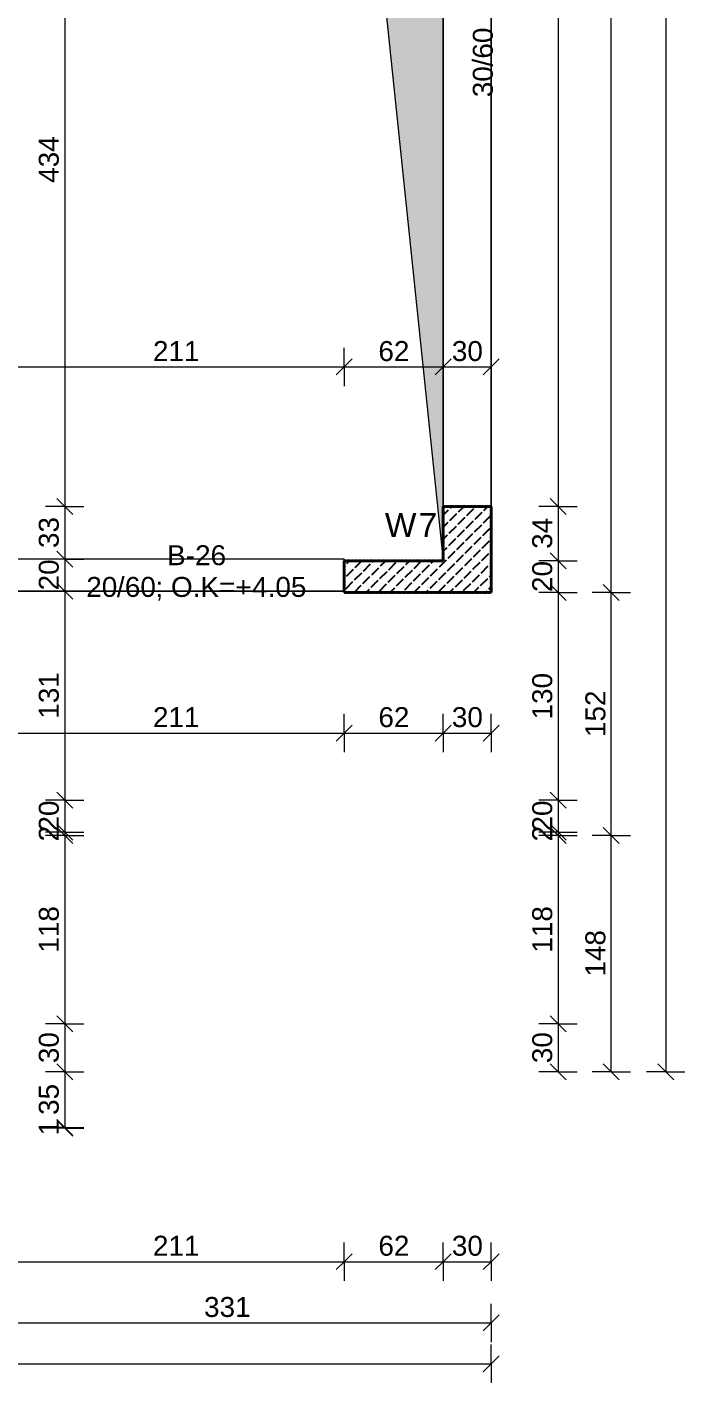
# Model space of a CAD drawing. Header units: centimetres. Extents: x 43 to 2252, y 95 to 1890.
# Drawn here: x 1582 to 1994, y 95 to 944 of the extents above; entities that cross this region are included whole.
import ezdxf

# ---------------------------------------------------------------- set-up
doc = ezdxf.new("R2010")
doc.units = ezdxf.units.CM
doc.linetypes.add('Beton Ole', pattern=[0.3, 0.15, -0.15])
for name, color, linetype, lineweight in [('Dimensions', 130, 'Continuous', 9), ('Dimensions-50', 130, 'Continuous', 9), ('IfcAnnotation', 7, 'Continuous', 18), ('IfcBuildingElementProxy', 7, 'Continuous', 18), ('IfcWall', 7, 'Continuous', 25), ('Structural Framing Tags', 130, 'Continuous', 9), ('Wall Tags', 130, 'Continuous', 9)]:
    doc.layers.add(name, color=color, linetype=linetype, lineweight=lineweight)
doc.styles.add('Arial', font='arial.ttf', dxfattribs={"height": 12.5})
doc.styles.add('Arial_1', font='arial.ttf', dxfattribs={"height": 15})
doc.dimstyles.new('Deng_-_2mm_Arial_2', dxfattribs={"dimscale": 30.48, "dimtxt": 12.753242, "dimasz": 0.328084, "dimexe": 0.393701, "dimexo": 0.0625, "dimgap": 0, "dimtad": 1, "dimdec": 0, "dimzin": 0, "dimdsep": 46, "dimtxsty": 'Arial', "dimblk1": 'OBLIQUE', "dimblk2": 'OBLIQUE', "dimsah": 1, "dimcen": 0.09, "dimazin": 0, "dimtfac": 1, "dimtdec": 4, "dimtix": 1, "dimtmove": 0, "dimatfit": 3, "dimfxl": 0.393701, "dimfxlon": 1, "dimtvp": 1, "dimtolj": 1, "dimtzin": 0, "dimarcsym": 2})
pattern_1 = [(45, (-73.237, -6758.822), (0.3422397, 7.8404), [6.271, -1.524])]

# ---------------------------------------------------------------- blocks, each defined once
blk = doc.blocks.new('M_Concrete-Rectangular Beam1 - 30_60-9005819-K-31')
at = {"layer": 'IfcBuildingElementProxy', "color": 43}
for p, q in [((161.69, 15), (161.69, -15)), ((161.69, -15), (161.69, 15)), ((595.68, -15), (595.68, 15))]:
    blk.add_line(p, q, dxfattribs=at)
at = {"layer": 'IfcBuildingElementProxy'}
for p, q in [((595.68, 15), (161.69, 15)), ((161.69, 15), (595.68, 15)), ((595.68, 15), (595.68, -15)), ((161.69, -15), (595.68, -15)), ((161.69, -15), (595.68, -15))]:
    blk.add_line(p, q, dxfattribs=at)
blk = doc.blocks.new('M_Concrete-Rectangular Beam1 - 20_60-8938078-K-31')
at = {"layer": 'IfcBuildingElementProxy', "color": 43}
for p, q in [((-86, 10), (-86, -9)), ((-86, -9), (-86, 10))]:
    blk.add_line(p, q, dxfattribs=at)
at = {"layer": 'IfcBuildingElementProxy'}
for p, q in [((124.66, 10), (-86, 10)), ((-86, 10), (124.66, 10)), ((124.66, 10), (124.66, -10)), ((-86, -9), (-86, -10)), ((-86, -10), (-86, -9)), ((-86, -10), (124.66, -10)), ((-86, -10), (124.66, -10))]:
    blk.add_line(p, q, dxfattribs=at)
at = {"layer": 'IfcBuildingElementProxy', "color": 252}
blk.add_line((124.66, -10), (124.66, 10), dxfattribs=at)
blk = doc.blocks.new('DIMBLOCK14-K-31')
at = {"layer": 'Dimensions-50', "transparency": 16777216}
for p, q in [((1914.53, 1384.69), (1902.53, 1384.69)), ((1914.53, 1384.69), (1909.53, 1389.69)), ((1914.53, 1384.69), (1914.53, 643.69)), ((1914.53, 1384.69), (1919.53, 1379.69)), ((1914.53, 1384.69), (1926.53, 1384.69)), ((1914.53, 643.69), (1909.53, 648.69)), ((1914.53, 643.69), (1902.53, 643.69)), ((1914.53, 643.69), (1919.53, 638.69)), ((1914.53, 643.69), (1926.53, 643.69))]:
    blk.add_line(p, q, dxfattribs=at)
at = {"layer": 'Dimensions-50', "color": 0, "transparency": 16777216, "insert": (1898.3, 999.77), "char_height": 12.5, "width": 34.6103, "attachment_point": 1, "rotation": 90, "line_spacing_factor": 0.941778, "style": 'Arial'}
blk.add_mtext('741', dxfattribs=at)
blk = doc.blocks.new('_Oblique')
at = {"color": 0, "linetype": 'ByBlock', "lineweight": -2}
blk.add_line((-0.5, -0.5), (0.5, 0.5), dxfattribs=at)
blk = doc.blocks.new('DIMBLOCK15-K-31')
at = {"layer": 'Dimensions-50', "transparency": 16777216}
for p, q in [((1914.53, 643.69), (1909.53, 648.69)), ((1914.53, 643.69), (1902.53, 643.69)), ((1914.53, 643.69), (1914.53, 609.69)), ((1914.53, 643.69), (1919.53, 638.69)), ((1914.53, 643.69), (1926.53, 643.69)), ((1914.53, 609.69), (1909.53, 614.69)), ((1914.53, 609.69), (1902.53, 609.69)), ((1914.53, 609.69), (1919.53, 604.69)), ((1914.53, 609.69), (1926.53, 609.69))]:
    blk.add_line(p, q, dxfattribs=at)
at = {"layer": 'Dimensions-50', "color": 0, "transparency": 16777216, "insert": (1898.3, 617.08), "char_height": 12.5, "width": 23.0736, "attachment_point": 1, "rotation": 90, "line_spacing_factor": 0.941778, "style": 'Arial'}
blk.add_mtext('34', dxfattribs=at)
blk = doc.blocks.new('DIMBLOCK16-K-31')
at = {"layer": 'Dimensions-50', "transparency": 16777216}
for p, q in [((1914.53, 609.69), (1909.53, 614.69)), ((1914.53, 609.69), (1902.53, 609.69)), ((1914.53, 609.69), (1914.53, 589.69)), ((1914.53, 609.69), (1919.53, 604.69)), ((1914.53, 609.69), (1926.53, 609.69)), ((1914.53, 589.69), (1909.53, 594.69)), ((1914.53, 589.69), (1902.53, 589.69)), ((1914.53, 589.69), (1919.53, 584.69)), ((1914.53, 589.69), (1926.53, 589.69))]:
    blk.add_line(p, q, dxfattribs=at)
at = {"layer": 'Dimensions-50', "color": 0, "transparency": 16777216, "insert": (1898.3, 590.08), "char_height": 12.5, "width": 23.0736, "attachment_point": 1, "rotation": 90, "line_spacing_factor": 0.941778, "style": 'Arial'}
blk.add_mtext('20', dxfattribs=at)
blk = doc.blocks.new('DIMBLOCK17-K-31')
at = {"layer": 'Dimensions-50', "transparency": 16777216}
for p, q in [((1914.53, 589.69), (1909.53, 594.69)), ((1914.53, 589.69), (1902.53, 589.69)), ((1914.53, 589.69), (1914.53, 459.69)), ((1914.53, 589.69), (1919.53, 584.69)), ((1914.53, 589.69), (1926.53, 589.69)), ((1914.53, 459.69), (1902.53, 459.69)), ((1914.53, 459.69), (1909.53, 464.69)), ((1914.53, 459.69), (1919.53, 454.69)), ((1914.53, 459.69), (1926.53, 459.69))]:
    blk.add_line(p, q, dxfattribs=at)
at = {"layer": 'Dimensions-50', "color": 0, "transparency": 16777216, "insert": (1898.3, 510.27), "char_height": 12.5, "width": 34.6103, "attachment_point": 1, "rotation": 90, "line_spacing_factor": 0.941778, "style": 'Arial'}
blk.add_mtext('130', dxfattribs=at)
blk = doc.blocks.new('DIMBLOCK18-K-31')
at = {"layer": 'Dimensions-50', "transparency": 16777216}
for p, q in [((1914.53, 459.69), (1902.53, 459.69)), ((1914.53, 459.69), (1909.53, 464.69)), ((1914.53, 459.69), (1914.53, 439.69)), ((1914.53, 459.69), (1919.53, 454.69)), ((1914.53, 459.69), (1926.53, 459.69)), ((1914.53, 439.69), (1909.53, 444.69)), ((1914.53, 439.69), (1902.53, 439.69)), ((1914.53, 439.69), (1919.53, 434.69)), ((1914.53, 439.69), (1926.53, 439.69))]:
    blk.add_line(p, q, dxfattribs=at)
at = {"layer": 'Dimensions-50', "color": 0, "transparency": 16777216, "insert": (1898.3, 440.08), "char_height": 12.5, "width": 23.0736, "attachment_point": 1, "rotation": 90, "line_spacing_factor": 0.941778, "style": 'Arial'}
blk.add_mtext('20', dxfattribs=at)
blk = doc.blocks.new('DIMBLOCK19-K-31')
at = {"layer": 'Dimensions-50', "transparency": 16777216}
for p, q in [((1914.53, 439.69), (1909.53, 444.69)), ((1914.53, 437.69), (1909.53, 442.69)), ((1914.53, 439.69), (1902.53, 439.69)), ((1914.53, 437.69), (1902.53, 437.69)), ((1914.53, 439.69), (1914.53, 437.69)), ((1914.53, 439.69), (1919.53, 434.69)), ((1914.53, 439.69), (1926.53, 439.69)), ((1914.53, 437.69), (1919.53, 432.69)), ((1914.53, 437.69), (1926.53, 437.69))]:
    blk.add_line(p, q, dxfattribs=at)
at = {"layer": 'Dimensions-50', "color": 0, "transparency": 16777216, "insert": (1898.3, 433.89), "char_height": 12.5, "width": 11.5368, "attachment_point": 1, "rotation": 90, "line_spacing_factor": 0.941778, "style": 'Arial'}
blk.add_mtext('\\fArial|b0|i0|c177|p34|;2', dxfattribs=at)
blk = doc.blocks.new('DIMBLOCK20-K-31')
at = {"layer": 'Dimensions-50', "transparency": 16777216}
for p, q in [((1914.53, 437.69), (1909.53, 442.69)), ((1914.53, 437.69), (1902.53, 437.69)), ((1914.53, 437.69), (1914.53, 319.69)), ((1914.53, 437.69), (1919.53, 432.69)), ((1914.53, 437.69), (1926.53, 437.69)), ((1914.53, 319.69), (1909.53, 324.69)), ((1914.53, 319.69), (1902.53, 319.69)), ((1914.53, 319.69), (1919.53, 314.69)), ((1914.53, 319.69), (1926.53, 319.69))]:
    blk.add_line(p, q, dxfattribs=at)
at = {"layer": 'Dimensions-50', "color": 0, "transparency": 16777216, "insert": (1898.3, 364.27), "char_height": 12.5, "width": 34.6103, "attachment_point": 1, "rotation": 90, "line_spacing_factor": 0.941778, "style": 'Arial'}
blk.add_mtext('118', dxfattribs=at)
blk = doc.blocks.new('DIMBLOCK21-K-31')
at = {"layer": 'Dimensions-50', "transparency": 16777216}
for p, q in [((1914.53, 319.69), (1909.53, 324.69)), ((1914.53, 319.69), (1902.53, 319.69)), ((1914.53, 319.69), (1914.53, 289.69)), ((1914.53, 319.69), (1919.53, 314.69)), ((1914.53, 319.69), (1926.53, 319.69)), ((1914.53, 289.69), (1902.53, 289.69)), ((1914.53, 289.69), (1909.53, 294.69)), ((1914.53, 289.69), (1919.53, 284.69)), ((1914.53, 289.69), (1926.53, 289.69))]:
    blk.add_line(p, q, dxfattribs=at)
at = {"layer": 'Dimensions-50', "color": 0, "transparency": 16777216, "insert": (1898.3, 295.08), "char_height": 12.5, "width": 23.0736, "attachment_point": 1, "rotation": 90, "line_spacing_factor": 0.941778, "style": 'Arial'}
blk.add_mtext('30', dxfattribs=at)
blk = doc.blocks.new('DIMBLOCK22-K-31')
at = {"layer": 'Dimensions-50', "transparency": 16777216}
for p, q in [((1947.82, 437.69), (1942.82, 442.69)), ((1947.82, 437.69), (1935.82, 437.69)), ((1947.82, 289.69), (1947.82, 437.69)), ((1947.82, 437.69), (1952.82, 432.69)), ((1947.82, 437.69), (1959.82, 437.69)), ((1947.82, 289.69), (1935.82, 289.69)), ((1947.82, 289.69), (1942.82, 294.69)), ((1947.82, 289.69), (1952.82, 284.69)), ((1947.82, 289.69), (1959.82, 289.69))]:
    blk.add_line(p, q, dxfattribs=at)
at = {"layer": 'Dimensions-50', "color": 0, "transparency": 16777216, "insert": (1931.59, 349.27), "char_height": 12.5, "width": 34.6103, "attachment_point": 1, "rotation": 90, "line_spacing_factor": 0.941778, "style": 'Arial'}
blk.add_mtext('148', dxfattribs=at)
blk = doc.blocks.new('DIMBLOCK23-K-31')
at = {"layer": 'Dimensions-50', "transparency": 16777216}
for p, q in [((1947.82, 589.69), (1942.82, 594.69)), ((1947.82, 589.69), (1935.82, 589.69)), ((1947.82, 437.69), (1947.82, 589.69)), ((1947.82, 589.69), (1952.82, 584.69)), ((1947.82, 589.69), (1959.82, 589.69)), ((1947.82, 437.69), (1942.82, 442.69)), ((1947.82, 437.69), (1935.82, 437.69)), ((1947.82, 437.69), (1952.82, 432.69)), ((1947.82, 437.69), (1959.82, 437.69))]:
    blk.add_line(p, q, dxfattribs=at)
at = {"layer": 'Dimensions-50', "color": 0, "transparency": 16777216, "insert": (1931.59, 499.27), "char_height": 12.5, "width": 34.6103, "attachment_point": 1, "rotation": 90, "line_spacing_factor": 0.941778, "style": 'Arial'}
blk.add_mtext('152', dxfattribs=at)
blk = doc.blocks.new('DIMBLOCK24-K-31')
at = {"layer": 'Dimensions-50', "transparency": 16777216}
for p, q in [((1947.82, 1414.69), (1942.82, 1419.69)), ((1947.82, 1414.69), (1935.82, 1414.69)), ((1947.82, 589.69), (1947.82, 1414.69)), ((1947.82, 1414.69), (1952.82, 1409.69)), ((1947.82, 1414.69), (1959.82, 1414.69)), ((1947.82, 589.69), (1942.82, 594.69)), ((1947.82, 589.69), (1935.82, 589.69)), ((1947.82, 589.69), (1952.82, 584.69)), ((1947.82, 589.69), (1959.82, 589.69))]:
    blk.add_line(p, q, dxfattribs=at)
at = {"layer": 'Dimensions-50', "color": 0, "transparency": 16777216, "insert": (1931.59, 987.77), "char_height": 12.5, "width": 34.6103, "attachment_point": 1, "rotation": 90, "line_spacing_factor": 0.941778, "style": 'Arial'}
blk.add_mtext('825', dxfattribs=at)
blk = doc.blocks.new('DIMBLOCK27-K-31')
at = {"layer": 'Dimensions-50', "transparency": 16777216}
for p, q in [((1981.89, 1754.69), (1976.89, 1759.69)), ((1981.89, 1754.69), (1969.89, 1754.69)), ((1981.89, 1754.69), (1981.89, 289.69)), ((1981.89, 1754.69), (1986.89, 1749.69)), ((1981.89, 1754.69), (1993.89, 1754.69)), ((1981.89, 289.69), (1969.89, 289.69)), ((1981.89, 289.69), (1976.89, 294.69)), ((1981.89, 289.69), (1986.89, 284.69)), ((1981.89, 289.69), (1993.89, 289.69))]:
    blk.add_line(p, q, dxfattribs=at)
at = {"layer": 'Dimensions-50', "color": 0, "transparency": 16777216, "insert": (1965.66, 1002.96), "char_height": 12.5, "width": 46.1471, "attachment_point": 1, "rotation": 90, "line_spacing_factor": 0.941778, "style": 'Arial'}
blk.add_mtext('1465', dxfattribs=at)
blk = doc.blocks.new('DIMBLOCK46-K-31')
at = {"layer": 'Dimensions-50', "transparency": 16777216}
for p, q in [((1569.94, 170.78), (1569.94, 182.78)), ((1780.6, 170.78), (1780.6, 182.78)), ((1569.94, 170.78), (1564.94, 165.78)), ((1569.94, 170.78), (1574.94, 175.78)), ((1569.94, 170.78), (1780.6, 170.78)), ((1569.94, 170.78), (1569.94, 158.78)), ((1780.6, 170.78), (1775.6, 165.78)), ((1780.6, 170.78), (1785.6, 175.78)), ((1780.6, 170.78), (1780.6, 158.78))]:
    blk.add_line(p, q, dxfattribs=at)
at = {"layer": 'Dimensions-50', "color": 0, "transparency": 16777216, "insert": (1660.85, 187.01), "char_height": 12.5, "width": 34.6103, "attachment_point": 1, "line_spacing_factor": 0.941778, "style": 'Arial'}
blk.add_mtext('211', dxfattribs=at)
blk = doc.blocks.new('DIMBLOCK47-K-31')
at = {"layer": 'Dimensions-50', "transparency": 16777216}
for p, q in [((1780.6, 170.78), (1780.6, 182.78)), ((1842.6, 170.78), (1842.6, 182.78)), ((1780.6, 170.78), (1775.6, 165.78)), ((1780.6, 170.78), (1785.6, 175.78)), ((1780.6, 170.78), (1842.6, 170.78)), ((1780.6, 170.78), (1780.6, 158.78)), ((1842.6, 170.78), (1837.6, 165.78)), ((1842.6, 170.78), (1847.6, 175.78)), ((1842.6, 170.78), (1842.6, 158.78))]:
    blk.add_line(p, q, dxfattribs=at)
at = {"layer": 'Dimensions-50', "color": 0, "transparency": 16777216, "insert": (1801.99, 187.01), "char_height": 12.5, "width": 23.0736, "attachment_point": 1, "line_spacing_factor": 0.941778, "style": 'Arial'}
blk.add_mtext('62', dxfattribs=at)
blk = doc.blocks.new('DIMBLOCK48-K-31')
at = {"layer": 'Dimensions-50', "transparency": 16777216}
for p, q in [((1842.6, 170.78), (1842.6, 182.78)), ((1872.6, 170.78), (1872.6, 182.78)), ((1842.6, 170.78), (1837.6, 165.78)), ((1842.6, 170.78), (1847.6, 175.78)), ((1842.6, 170.78), (1872.6, 170.78)), ((1842.6, 170.78), (1842.6, 158.78)), ((1872.6, 170.78), (1867.6, 165.78)), ((1872.6, 170.78), (1877.6, 175.78)), ((1872.6, 170.78), (1872.6, 158.78))]:
    blk.add_line(p, q, dxfattribs=at)
at = {"layer": 'Dimensions-50', "color": 0, "transparency": 16777216, "insert": (1847.99, 187.01), "char_height": 12.5, "width": 23.0736, "attachment_point": 1, "line_spacing_factor": 0.941778, "style": 'Arial'}
blk.add_mtext('30', dxfattribs=at)
blk = doc.blocks.new('DIMBLOCK54-K-31')
at = {"layer": 'Dimensions-50', "transparency": 16777216}
for p, q in [((1541.94, 132.44), (1541.94, 144.44)), ((1872.6, 132.44), (1872.6, 144.44)), ((1541.94, 132.44), (1546.94, 137.44)), ((1872.6, 132.44), (1877.6, 137.44)), ((1541.94, 132.44), (1536.94, 127.44)), ((1541.94, 132.44), (1872.6, 132.44)), ((1541.94, 132.44), (1541.94, 120.44)), ((1872.6, 132.44), (1867.6, 127.44)), ((1872.6, 132.44), (1872.6, 120.44))]:
    blk.add_line(p, q, dxfattribs=at)
at = {"layer": 'Dimensions-50', "color": 0, "transparency": 16777216, "insert": (1692.85, 148.67), "char_height": 12.5, "width": 34.6103, "attachment_point": 1, "line_spacing_factor": 0.941778, "style": 'Arial'}
blk.add_mtext('331', dxfattribs=at)
blk = doc.blocks.new('DIMBLOCK55-K-31')
at = {"layer": 'Dimensions-50', "transparency": 16777216}
for p, q in [((255.85, 106.88), (255.85, 118.88)), ((1872.6, 106.88), (1872.6, 118.88)), ((255.85, 106.88), (260.85, 111.88)), ((1872.6, 106.88), (1877.6, 111.88)), ((255.85, 106.88), (250.85, 101.88)), ((255.85, 106.88), (1872.6, 106.88)), ((255.85, 106.88), (255.85, 94.88)), ((1872.6, 106.88), (1867.6, 101.88)), ((1872.6, 106.88), (1872.6, 94.88))]:
    blk.add_line(p, q, dxfattribs=at)
at = {"layer": 'Dimensions-50', "color": 0, "transparency": 16777216, "insert": (1045, 123.11), "char_height": 12.5, "width": 46.1471, "attachment_point": 1, "line_spacing_factor": 0.941778, "style": 'Arial'}
blk.add_mtext('1617', dxfattribs=at)
blk = doc.blocks.new('DIMBLOCK132-K-31')
at = {"layer": 'Dimensions-50', "transparency": 16777216}
for p, q in [((1569.94, 730.97), (1569.94, 742.97)), ((1780.6, 730.97), (1780.6, 742.97)), ((1569.94, 730.97), (1564.94, 725.97)), ((1569.94, 730.97), (1574.94, 735.97)), ((1569.94, 730.97), (1780.6, 730.97)), ((1569.94, 730.97), (1569.94, 718.97)), ((1780.6, 730.97), (1775.6, 725.97)), ((1780.6, 730.97), (1785.6, 735.97)), ((1780.6, 730.97), (1780.6, 718.97))]:
    blk.add_line(p, q, dxfattribs=at)
at = {"layer": 'Dimensions-50', "color": 0, "transparency": 16777216, "insert": (1660.85, 747.2), "char_height": 12.5, "width": 34.6103, "attachment_point": 1, "line_spacing_factor": 0.941778, "style": 'Arial'}
blk.add_mtext('211', dxfattribs=at)
blk = doc.blocks.new('DIMBLOCK133-K-31')
at = {"layer": 'Dimensions-50', "transparency": 16777216}
for p, q in [((1780.6, 730.97), (1780.6, 742.97)), ((1842.6, 730.97), (1842.6, 742.97)), ((1780.6, 730.97), (1775.6, 725.97)), ((1780.6, 730.97), (1785.6, 735.97)), ((1780.6, 730.97), (1842.6, 730.97)), ((1780.6, 730.97), (1780.6, 718.97)), ((1842.6, 730.97), (1837.6, 725.97)), ((1842.6, 730.97), (1847.6, 735.97)), ((1842.6, 730.97), (1842.6, 718.97))]:
    blk.add_line(p, q, dxfattribs=at)
at = {"layer": 'Dimensions-50', "color": 0, "transparency": 16777216, "insert": (1801.99, 747.2), "char_height": 12.5, "width": 23.0736, "attachment_point": 1, "line_spacing_factor": 0.941778, "style": 'Arial'}
blk.add_mtext('62', dxfattribs=at)
blk = doc.blocks.new('DIMBLOCK134-K-31')
at = {"layer": 'Dimensions-50', "transparency": 16777216}
for p, q in [((1842.6, 730.97), (1842.6, 742.97)), ((1872.6, 730.97), (1872.6, 742.97)), ((1842.6, 730.97), (1837.6, 725.97)), ((1842.6, 730.97), (1847.6, 735.97)), ((1842.6, 730.97), (1872.6, 730.97)), ((1842.6, 730.97), (1842.6, 718.97)), ((1872.6, 730.97), (1867.6, 725.97)), ((1872.6, 730.97), (1877.6, 735.97)), ((1872.6, 730.97), (1872.6, 718.97))]:
    blk.add_line(p, q, dxfattribs=at)
at = {"layer": 'Dimensions-50', "color": 0, "transparency": 16777216, "insert": (1847.99, 747.2), "char_height": 12.5, "width": 23.0736, "attachment_point": 1, "line_spacing_factor": 0.941778, "style": 'Arial'}
blk.add_mtext('30', dxfattribs=at)
blk = doc.blocks.new('DIMBLOCK152-K-31')
at = {"layer": 'Dimensions-50', "transparency": 16777216}
for p, q in [((1569.94, 501.77), (1569.94, 513.77)), ((1780.6, 501.77), (1780.6, 513.77)), ((1569.94, 501.77), (1564.94, 496.77)), ((1569.94, 501.77), (1574.94, 506.77)), ((1569.94, 501.77), (1780.6, 501.77)), ((1569.94, 501.77), (1569.94, 489.77)), ((1780.6, 501.77), (1775.6, 496.77)), ((1780.6, 501.77), (1785.6, 506.77)), ((1780.6, 501.77), (1780.6, 489.77))]:
    blk.add_line(p, q, dxfattribs=at)
at = {"layer": 'Dimensions-50', "color": 0, "transparency": 16777216, "insert": (1660.85, 517.99), "char_height": 12.5, "width": 34.6103, "attachment_point": 1, "line_spacing_factor": 0.941778, "style": 'Arial'}
blk.add_mtext('211', dxfattribs=at)
blk = doc.blocks.new('DIMBLOCK153-K-31')
at = {"layer": 'Dimensions-50', "transparency": 16777216}
for p, q in [((1780.6, 501.77), (1780.6, 513.77)), ((1842.6, 501.77), (1842.6, 513.77)), ((1780.6, 501.77), (1775.6, 496.77)), ((1780.6, 501.77), (1785.6, 506.77)), ((1780.6, 501.77), (1842.6, 501.77)), ((1780.6, 501.77), (1780.6, 489.77)), ((1842.6, 501.77), (1837.6, 496.77)), ((1842.6, 501.77), (1847.6, 506.77)), ((1842.6, 501.77), (1842.6, 489.77))]:
    blk.add_line(p, q, dxfattribs=at)
at = {"layer": 'Dimensions-50', "color": 0, "transparency": 16777216, "insert": (1801.99, 517.99), "char_height": 12.5, "width": 23.0736, "attachment_point": 1, "line_spacing_factor": 0.941778, "style": 'Arial'}
blk.add_mtext('62', dxfattribs=at)
blk = doc.blocks.new('DIMBLOCK154-K-31')
at = {"layer": 'Dimensions-50', "transparency": 16777216}
for p, q in [((1842.6, 501.77), (1842.6, 513.77)), ((1872.6, 501.77), (1872.6, 513.77)), ((1842.6, 501.77), (1837.6, 496.77)), ((1842.6, 501.77), (1847.6, 506.77)), ((1842.6, 501.77), (1872.6, 501.77)), ((1842.6, 501.77), (1842.6, 489.77)), ((1872.6, 501.77), (1867.6, 496.77)), ((1872.6, 501.77), (1877.6, 506.77)), ((1872.6, 501.77), (1872.6, 489.77))]:
    blk.add_line(p, q, dxfattribs=at)
at = {"layer": 'Dimensions-50', "color": 0, "transparency": 16777216, "insert": (1847.99, 517.99), "char_height": 12.5, "width": 23.0736, "attachment_point": 1, "line_spacing_factor": 0.941778, "style": 'Arial'}
blk.add_mtext('30', dxfattribs=at)
blk = doc.blocks.new('DIMBLOCK159-K-31')
at = {"layer": 'Dimensions-50', "transparency": 16777216}
for p, q in [((1605.58, 1077.69), (1600.58, 1082.69)), ((1605.58, 1077.69), (1593.58, 1077.69)), ((1605.58, 1077.69), (1605.58, 643.69)), ((1605.58, 1077.69), (1610.58, 1072.69)), ((1605.58, 1077.69), (1617.58, 1077.69)), ((1605.58, 643.69), (1600.58, 648.69)), ((1605.58, 643.69), (1593.58, 643.69)), ((1605.58, 643.69), (1610.58, 638.69)), ((1605.58, 643.69), (1617.58, 643.69))]:
    blk.add_line(p, q, dxfattribs=at)
at = {"layer": 'Dimensions-50', "color": 0, "transparency": 16777216, "insert": (1589.36, 846.27), "char_height": 12.5, "width": 34.6103, "attachment_point": 1, "rotation": 90, "line_spacing_factor": 0.941778, "style": 'Arial'}
blk.add_mtext('434', dxfattribs=at)
blk = doc.blocks.new('DIMBLOCK160-K-31')
at = {"layer": 'Dimensions-50', "transparency": 16777216}
for p, q in [((1605.58, 643.69), (1600.58, 648.69)), ((1605.58, 643.69), (1593.58, 643.69)), ((1605.58, 643.69), (1605.58, 610.69)), ((1605.58, 643.69), (1610.58, 638.69)), ((1605.58, 643.69), (1617.58, 643.69)), ((1605.58, 610.69), (1600.58, 615.69)), ((1605.58, 610.69), (1593.58, 610.69)), ((1605.58, 610.69), (1610.58, 605.69)), ((1605.58, 610.69), (1617.58, 610.69))]:
    blk.add_line(p, q, dxfattribs=at)
at = {"layer": 'Dimensions-50', "color": 0, "transparency": 16777216, "insert": (1589.36, 617.58), "char_height": 12.5, "width": 23.0736, "attachment_point": 1, "rotation": 90, "line_spacing_factor": 0.941778, "style": 'Arial'}
blk.add_mtext('33', dxfattribs=at)
blk = doc.blocks.new('DIMBLOCK161-K-31')
at = {"layer": 'Dimensions-50', "transparency": 16777216}
for p, q in [((1605.58, 610.69), (1600.58, 615.69)), ((1605.58, 610.69), (1593.58, 610.69)), ((1605.58, 610.69), (1605.58, 590.69)), ((1605.58, 610.69), (1610.58, 605.69)), ((1605.58, 610.69), (1617.58, 610.69)), ((1605.58, 590.69), (1600.58, 595.69)), ((1605.58, 590.69), (1593.58, 590.69)), ((1605.58, 590.69), (1610.58, 585.69)), ((1605.58, 590.69), (1617.58, 590.69))]:
    blk.add_line(p, q, dxfattribs=at)
at = {"layer": 'Dimensions-50', "color": 0, "transparency": 16777216, "insert": (1589.36, 591.08), "char_height": 12.5, "width": 23.0736, "attachment_point": 1, "rotation": 90, "line_spacing_factor": 0.941778, "style": 'Arial'}
blk.add_mtext('20', dxfattribs=at)
blk = doc.blocks.new('DIMBLOCK162-K-31')
at = {"layer": 'Dimensions-50', "transparency": 16777216}
for p, q in [((1605.58, 590.69), (1600.58, 595.69)), ((1605.58, 590.69), (1593.58, 590.69)), ((1605.58, 590.69), (1605.58, 459.69)), ((1605.58, 590.69), (1610.58, 585.69)), ((1605.58, 590.69), (1617.58, 590.69)), ((1605.58, 459.69), (1593.58, 459.69)), ((1605.58, 459.69), (1600.58, 464.69)), ((1605.58, 459.69), (1610.58, 454.69)), ((1605.58, 459.69), (1617.58, 459.69))]:
    blk.add_line(p, q, dxfattribs=at)
at = {"layer": 'Dimensions-50', "color": 0, "transparency": 16777216, "insert": (1589.36, 510.77), "char_height": 12.5, "width": 34.6103, "attachment_point": 1, "rotation": 90, "line_spacing_factor": 0.941778, "style": 'Arial'}
blk.add_mtext('131', dxfattribs=at)
blk = doc.blocks.new('DIMBLOCK163-K-31')
at = {"layer": 'Dimensions-50', "transparency": 16777216}
for p, q in [((1605.58, 459.69), (1593.58, 459.69)), ((1605.58, 459.69), (1600.58, 464.69)), ((1605.58, 459.69), (1605.58, 439.69)), ((1605.58, 459.69), (1610.58, 454.69)), ((1605.58, 459.69), (1617.58, 459.69)), ((1605.58, 439.69), (1600.58, 444.69)), ((1605.58, 439.69), (1593.58, 439.69)), ((1605.58, 439.69), (1610.58, 434.69)), ((1605.58, 439.69), (1617.58, 439.69))]:
    blk.add_line(p, q, dxfattribs=at)
at = {"layer": 'Dimensions-50', "color": 0, "transparency": 16777216, "insert": (1589.36, 440.08), "char_height": 12.5, "width": 23.0736, "attachment_point": 1, "rotation": 90, "line_spacing_factor": 0.941778, "style": 'Arial'}
blk.add_mtext('20', dxfattribs=at)
blk = doc.blocks.new('DIMBLOCK164-K-31')
at = {"layer": 'Dimensions-50', "transparency": 16777216}
for p, q in [((1605.58, 439.69), (1600.58, 444.69)), ((1605.58, 437.69), (1600.58, 442.69)), ((1605.58, 439.69), (1593.58, 439.69)), ((1605.58, 437.69), (1593.58, 437.69)), ((1605.58, 439.69), (1605.58, 437.69)), ((1605.58, 439.69), (1610.58, 434.69)), ((1605.58, 439.69), (1617.58, 439.69)), ((1605.58, 437.69), (1610.58, 432.69)), ((1605.58, 437.69), (1617.58, 437.69))]:
    blk.add_line(p, q, dxfattribs=at)
at = {"layer": 'Dimensions-50', "color": 0, "transparency": 16777216, "insert": (1589.36, 433.89), "char_height": 12.5, "width": 11.5368, "attachment_point": 1, "rotation": 90, "line_spacing_factor": 0.941778, "style": 'Arial'}
blk.add_mtext('\\fArial|b0|i0|c177|p34|;2', dxfattribs=at)
blk = doc.blocks.new('DIMBLOCK165-K-31')
at = {"layer": 'Dimensions-50', "transparency": 16777216}
for p, q in [((1605.58, 437.69), (1600.58, 442.69)), ((1605.58, 437.69), (1593.58, 437.69)), ((1605.58, 437.69), (1605.58, 319.69)), ((1605.58, 437.69), (1610.58, 432.69)), ((1605.58, 437.69), (1617.58, 437.69)), ((1605.58, 319.69), (1600.58, 324.69)), ((1605.58, 319.69), (1593.58, 319.69)), ((1605.58, 319.69), (1610.58, 314.69)), ((1605.58, 319.69), (1617.58, 319.69))]:
    blk.add_line(p, q, dxfattribs=at)
at = {"layer": 'Dimensions-50', "color": 0, "transparency": 16777216, "insert": (1589.36, 364.27), "char_height": 12.5, "width": 34.6103, "attachment_point": 1, "rotation": 90, "line_spacing_factor": 0.941778, "style": 'Arial'}
blk.add_mtext('118', dxfattribs=at)
blk = doc.blocks.new('DIMBLOCK166-K-31')
at = {"layer": 'Dimensions-50', "transparency": 16777216}
for p, q in [((1605.58, 319.69), (1600.58, 324.69)), ((1605.58, 319.69), (1593.58, 319.69)), ((1605.58, 319.69), (1605.58, 289.69)), ((1605.58, 319.69), (1610.58, 314.69)), ((1605.58, 319.69), (1617.58, 319.69)), ((1605.58, 289.69), (1593.58, 289.69)), ((1605.58, 289.69), (1600.58, 294.69)), ((1605.58, 289.69), (1610.58, 284.69)), ((1605.58, 289.69), (1617.58, 289.69))]:
    blk.add_line(p, q, dxfattribs=at)
at = {"layer": 'Dimensions-50', "color": 0, "transparency": 16777216, "insert": (1589.36, 295.08), "char_height": 12.5, "width": 23.0736, "attachment_point": 1, "rotation": 90, "line_spacing_factor": 0.941778, "style": 'Arial'}
blk.add_mtext('30', dxfattribs=at)
blk = doc.blocks.new('DIMBLOCK167-K-31')
at = {"layer": 'Dimensions-50', "transparency": 16777216}
for p, q in [((1605.58, 289.69), (1593.58, 289.69)), ((1605.58, 289.69), (1600.58, 294.69)), ((1605.58, 289.69), (1605.58, 254.85)), ((1605.58, 289.69), (1610.58, 284.69)), ((1605.58, 289.69), (1617.58, 289.69)), ((1605.58, 254.85), (1593.58, 254.85)), ((1605.58, 254.85), (1600.58, 259.85)), ((1605.58, 254.85), (1610.58, 249.85)), ((1605.58, 254.85), (1617.58, 254.85))]:
    blk.add_line(p, q, dxfattribs=at)
at = {"layer": 'Dimensions-50', "color": 0, "transparency": 16777216, "insert": (1589.36, 262.66), "char_height": 12.5, "width": 23.0736, "attachment_point": 1, "rotation": 90, "line_spacing_factor": 0.941778, "style": 'Arial'}
blk.add_mtext('35', dxfattribs=at)
blk = doc.blocks.new('DIMBLOCK168-K-31')
at = {"layer": 'Dimensions-50', "transparency": 16777216}
for p, q in [((1605.58, 254.85), (1593.58, 254.85)), ((1605.58, 254.85), (1600.58, 259.85)), ((1605.58, 254.32), (1600.58, 259.32)), ((1605.58, 254.85), (1605.58, 254.32)), ((1605.58, 254.85), (1610.58, 249.85)), ((1605.58, 254.85), (1617.58, 254.85)), ((1605.58, 254.32), (1593.58, 254.32)), ((1605.58, 254.32), (1610.58, 249.32)), ((1605.58, 254.32), (1617.58, 254.32))]:
    blk.add_line(p, q, dxfattribs=at)
at = {"layer": 'Dimensions-50', "color": 0, "transparency": 16777216, "insert": (1589.36, 249.77), "char_height": 12.5, "width": 11.5368, "attachment_point": 1, "rotation": 90, "line_spacing_factor": 0.941778, "style": 'Arial'}
blk.add_mtext('\\fArial|b0|i0|c177|p34|;1', dxfattribs=at)

msp = doc.modelspace()

# ---------------------------------------------------------------- hatches: boundary and pattern name
at = {"layer": 'IfcAnnotation'}
msp.add_hatch(color=254, dxfattribs=at).paths.add_polyline_path([(1842.6, 609.69), (1842.6, 1384.69), (1174.35, 1384.69), (1768.6, 1319.91), (1842.5, 610.69)])
at = {"layer": 'IfcWall', "linetype": 'Beton Ole'}
h = msp.add_hatch(dxfattribs=at)
h.set_pattern_fill('FP_1', color=50, style=0, pattern_type=2)
h.set_pattern_definition(pattern_1)
h.paths.add_polyline_path([(1872.6, 589.69), (1872.6, 643.69), (1842.6, 643.69), (1842.6, 589.69)])
h = msp.add_hatch(dxfattribs=at)
h.set_pattern_fill('FP_1', color=50, style=0, pattern_type=2)
h.set_pattern_definition(pattern_1)
h.paths.add_polyline_path([(1842.6, 589.69), (1842.6, 609.69), (1780.6, 609.69), (1780.6, 589.69)])

# ---------------------------------------------------------------- linework, layer by layer
at = {"layer": 'IfcAnnotation'}
for p, q in [((1842.6, 609.69), (1842.6, 1384.69)), ((1768.6, 1319.91), (1842.6, 609.69))]:
    msp.add_line(p, q, dxfattribs=at)
at = {"layer": 'IfcWall', "color": 10, "lineweight": 35}
for p, q in [((1842.6, 609.69), (1842.6, 643.69)), ((1842.6, 643.69), (1872.6, 643.69)), ((1872.6, 643.69), (1872.6, 589.69)), ((1780.6, 609.69), (1842.6, 609.69)), ((1780.6, 589.69), (1780.6, 609.69)), ((1872.6, 589.69), (1780.6, 589.69))]:
    msp.add_line(p, q, dxfattribs=at)
at = {"layer": 'IfcWall', "color": 10, "linetype": 'Beton Ole', "lineweight": 35}
for p, q in [((1842.6, 609.69), (1842.6, 643.69)), ((1872.6, 643.69), (1842.6, 643.69)), ((1872.6, 643.69), (1842.6, 643.69)), ((1842.6, 643.69), (1842.6, 609.69)), ((1872.6, 643.69), (1872.6, 589.69)), ((1872.6, 589.69), (1872.6, 643.69)), ((1780.6, 609.69), (1842.6, 609.69)), ((1842.6, 609.69), (1780.6, 609.69)), ((1872.6, 589.69), (1780.6, 589.69)), ((1780.6, 589.69), (1872.6, 589.69))]:
    msp.add_line(p, q, dxfattribs=at)
at = {"layer": 'IfcWall', "color": 253, "linetype": 'Beton Ole', "lineweight": 35}
for p, q in [((1842.6, 643.69), (1872.6, 643.69)), ((1842.6, 643.69), (1842.6, 609.69)), ((1872.6, 589.69), (1872.6, 643.69)), ((1780.6, 589.69), (1780.6, 609.69)), ((1780.6, 609.69), (1780.6, 589.69)), ((1780.6, 589.69), (1780.6, 609.69)), ((1842.6, 609.69), (1780.6, 609.69)), ((1780.6, 589.69), (1872.6, 589.69))]:
    msp.add_line(p, q, dxfattribs=at)

# ---------------------------------------------------------------- block references
at = {"layer": 'IfcBuildingElementProxy'}
for name, p, rotation in [('M_Concrete-Rectangular Beam1 - 30_60-9005819-K-31', (1857.6, 1239.38), 270), ('M_Concrete-Rectangular Beam1 - 20_60-8938078-K-31', (1694.6, 600.69), 180)]:
    msp.add_blockref(name, p, dxfattribs=dict(at, rotation=rotation))

# ---------------------------------------------------------------- texts
at = {"layer": 'Structural Framing Tags', "color": 7, "char_height": 12.5, "attachment_point": 1, "rotation": 90, "style": 'Arial'}
for s, insert, width in [('60', (1861.09, 924.03), 23.2489), ('\\fArial|b0|i0|c177|p34|;/', (1861.09, 919.07), 6.0127), ('30', (1861.09, 899.88), 23.2489)]:
    msp.add_mtext(s, dxfattribs=dict(at, insert=insert, width=width))
at = {"layer": 'Structural Framing Tags', "color": 7, "char_height": 12.5, "attachment_point": 1, "style": 'Arial'}
for s, insert, width in [('B-', (1669.69, 619.35), 21.2447), ('26', (1687.22, 619.35), 23.2489), ('20', (1619.09, 599.51), 23.2489), ('\\fArial|b0|i0|c177|p34|;/', (1638.27, 599.51), 6.0127), ('60', (1643.24, 599.51), 23.2489), ('; O.K=+', (1662.42, 599.51), 73.3544), ('4.05', (1722.94, 599.51), 40.8861)]:
    msp.add_mtext(s, dxfattribs=dict(at, insert=insert, width=width))
at = {"layer": 'Wall Tags', "color": 7, "char_height": 15, "attachment_point": 1, "style": 'Arial_1'}
for s, insert, width in [('\\fArial|b0|i0|c177|p34|;W', (1806.03, 639.56), 25.654), ('\\fArial|b0|i0|c177|p34|;7', (1827.2, 639.56), 14.4304)]:
    msp.add_mtext(s, dxfattribs=dict(at, insert=insert, width=width))

# ---------------------------------------------------------------- dimensions: what is measured, and where the dimension line sits
at = {"layer": 'Dimensions'}
for base, p1, p2, override, picture, middle in [((1981.89, 289.69), (1969.89, 1754.69), (1969.89, 289.69), {"dimpost": '<>', "dimfxl": 1464.994286}, 'DIMBLOCK27-K-31', (1975.5, 1022.19)), ((1947.82, 1414.69), (1935.82, 589.69), (1935.82, 1414.69), {"dimpost": '<>', "dimfxl": 824.994569}, 'DIMBLOCK24-K-31', (1941.44, 1002.19)), ((1914.53, 643.69), (1902.53, 1384.69), (1902.53, 643.69), {"dimpost": '<>', "dimfxl": 740.994569}, 'DIMBLOCK14-K-31', (1908.25, 1014.19)), ((1605.58, 643.69), (1617.58, 1077.69), (1617.58, 643.69), {"dimpost": '<>', "dimfxl": 433.994569}, 'DIMBLOCK159-K-31', (1599.2, 860.69)), ((1605.58, 610.69), (1617.58, 643.69), (1617.58, 610.69), {"dimpost": '<>', "dimfxl": 33}, 'DIMBLOCK160-K-31', (1599.2, 627.19)), ((1914.53, 609.69), (1902.53, 643.69), (1902.53, 609.69), {"dimpost": '<>', "dimfxl": 34}, 'DIMBLOCK15-K-31', (1908.14, 626.69)), ((1605.58, 590.69), (1617.58, 610.69), (1617.58, 590.69), {"dimpost": '<>', "dimfxl": 20}, 'DIMBLOCK161-K-31', (1599.2, 600.69)), ((1914.53, 589.69), (1902.53, 609.69), (1902.53, 589.69), {"dimpost": '<>', "dimfxl": 20}, 'DIMBLOCK16-K-31', (1908.15, 599.69)), ((1605.58, 459.69), (1617.58, 590.69), (1593.58, 459.69), {"dimpost": '<>', "dimfxl": 133.18005}, 'DIMBLOCK162-K-31', (1599.2, 525.19)), ((1914.53, 459.69), (1902.53, 589.69), (1902.53, 459.69), {"dimpost": '<>', "dimfxl": 129.999717}, 'DIMBLOCK17-K-31', (1908.14, 524.69)), ((1947.82, 589.69), (1935.82, 437.69), (1935.82, 589.69), {"dimpost": '<>', "dimfxl": 151.999717}, 'DIMBLOCK23-K-31', (1941.44, 513.69)), ((1605.58, 439.69), (1593.58, 459.69), (1593.58, 439.69), {"dimpost": '<>', "dimfxl": 20}, 'DIMBLOCK163-K-31', (1599.2, 449.69)), ((1914.53, 439.69), (1902.53, 459.69), (1902.53, 439.69), {"dimpost": '<>', "dimfxl": 20}, 'DIMBLOCK18-K-31', (1908.15, 449.69)), ((1605.58, 437.69), (1593.58, 439.69), (1593.58, 437.69), {"dimpost": '<>', "dimfxl": 2}, 'DIMBLOCK164-K-31', (1599.31, 438.69)), ((1605.58, 319.69), (1593.58, 437.69), (1593.58, 319.69), {"dimpost": '<>', "dimfxl": 118}, 'DIMBLOCK165-K-31', (1599.2, 378.69)), ((1914.53, 437.69), (1902.53, 439.69), (1902.53, 437.69), {"dimpost": '<>', "dimfxl": 2}, 'DIMBLOCK19-K-31', (1908.25, 438.69)), ((1914.53, 319.69), (1902.53, 437.69), (1902.53, 319.69), {"dimpost": '<>', "dimfxl": 118}, 'DIMBLOCK20-K-31', (1908.15, 378.69)), ((1947.82, 437.69), (1935.82, 289.69), (1935.82, 437.69), {"dimpost": '<>', "dimfxl": 148}, 'DIMBLOCK22-K-31', (1941.44, 363.69)), ((1605.58, 289.69), (1593.58, 319.69), (1593.58, 289.69), {"dimpost": '<>', "dimfxl": 30}, 'DIMBLOCK166-K-31', (1599.2, 304.69)), ((1914.53, 289.69), (1902.53, 319.69), (1902.53, 289.69), {"dimpost": '<>', "dimfxl": 30}, 'DIMBLOCK21-K-31', (1908.14, 304.69)), ((1605.58, 254.85), (1593.58, 289.69), (1593.58, 254.85), {"dimpost": '<>', "dimfxl": 34.848748}, 'DIMBLOCK167-K-31', (1599.2, 272.27)), ((1605.58, 254.32), (1593.58, 254.85), (1593.58, 254.32), {"dimpost": '<>', "dimfxl": 0.527611}, 'DIMBLOCK168-K-31', (1599.31, 254.58))]:
    dim = msp.add_linear_dim(base=base, p1=p1, p2=p2, angle=90, dimstyle='Deng_-_2mm_Arial_2', override=override, dxfattribs=at)
    dim.commit()
    dim.dimension.update_dxf_attribs({"geometry": picture, "text_midpoint": middle})
for base, p1, p2, override, picture, middle in [((1780.6, 730.97), (1569.94, 718.97), (1780.6, 718.97), {"dimpost": '<>', "dimfxl": 210.664532}, 'DIMBLOCK132-K-31', (1675.27, 737.25)), ((1842.6, 730.97), (1780.6, 718.97), (1842.6, 718.97), {"dimpost": '<>', "dimfxl": 62}, 'DIMBLOCK133-K-31', (1811.6, 737.35)), ((1872.6, 730.97), (1842.6, 718.97), (1872.6, 718.97), {"dimpost": '<>', "dimfxl": 30}, 'DIMBLOCK134-K-31', (1857.6, 737.36)), ((1780.6, 501.77), (1569.94, 513.77), (1780.6, 513.77), {"dimpost": '<>', "dimfxl": 210.664532}, 'DIMBLOCK152-K-31', (1675.27, 508.04)), ((1842.6, 501.77), (1780.6, 513.77), (1842.6, 513.77), {"dimpost": '<>', "dimfxl": 62}, 'DIMBLOCK153-K-31', (1811.6, 508.15)), ((1872.6, 501.77), (1842.6, 513.77), (1872.6, 513.77), {"dimpost": '<>', "dimfxl": 30}, 'DIMBLOCK154-K-31', (1857.6, 508.15)), ((1780.6, 170.78), (1569.94, 182.78), (1780.6, 182.78), {"dimpost": '<>', "dimfxl": 210.664532}, 'DIMBLOCK46-K-31', (1675.27, 177.06)), ((1842.6, 170.78), (1780.6, 182.78), (1842.6, 182.78), {"dimpost": '<>', "dimfxl": 62}, 'DIMBLOCK47-K-31', (1811.6, 177.17)), ((1872.6, 170.78), (1842.6, 182.78), (1872.6, 182.78), {"dimpost": '<>', "dimfxl": 30}, 'DIMBLOCK48-K-31', (1857.6, 177.17)), ((1872.6, 132.44), (1541.94, 144.44), (1872.6, 144.44), {"dimpost": '<>', "dimfxl": 330.664532}, 'DIMBLOCK54-K-31', (1707.27, 138.83)), ((1872.6, 106.88), (255.85, 118.88), (1872.6, 118.88), {"dimpost": '<>', "dimfxl": 1616.75222}, 'DIMBLOCK55-K-31', (1064.23, 113.27))]:
    dim = msp.add_linear_dim(base=base, p1=p1, p2=p2, dimstyle='Deng_-_2mm_Arial_2', override=override, dxfattribs=at)
    dim.commit()
    dim.dimension.update_dxf_attribs({"geometry": picture, "text_midpoint": middle})

doc.saveas('drawing.dxf')
